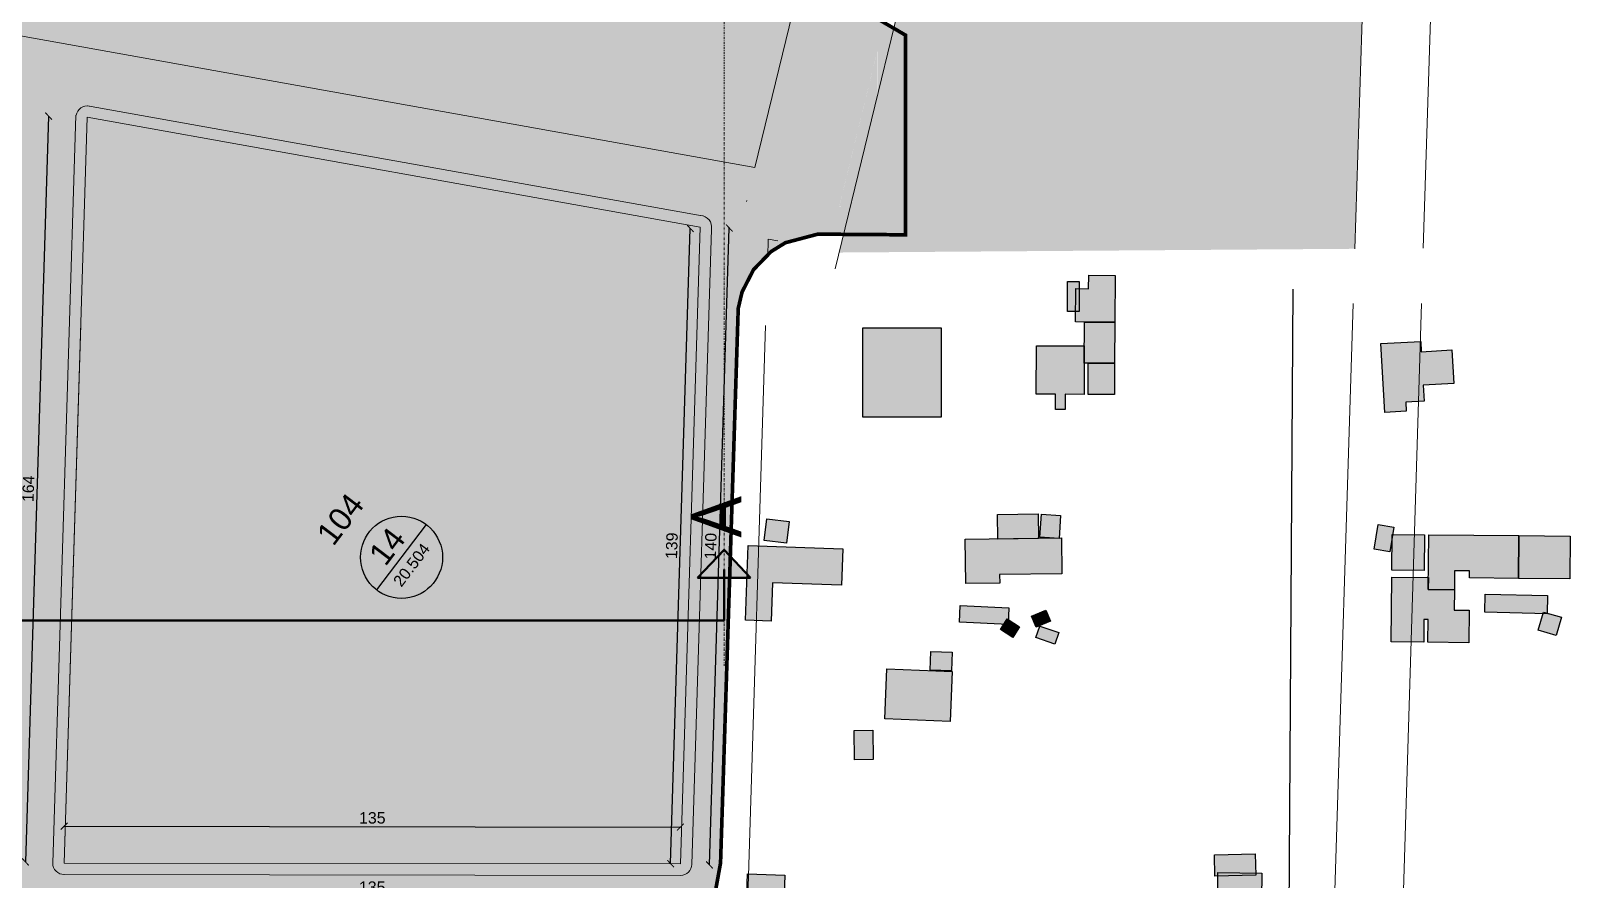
# Model space of a CAD drawing. Header units: millimetres. Extents: x -71 to 10084, y -63 to 6230.
# Drawn here: x 9614.3 to 9952, y 2913.6 to 3099.7 of the extents above; entities that cross this region are included whole.
import ezdxf
from ezdxf.enums import TextEntityAlignment as Align

# ---------------------------------------------------------------- set-up
doc = ezdxf.new("R2010")
doc.units = ezdxf.units.MM
doc.linetypes.add('TRAZO_Y_PUNTO', pattern=[1, 0.5, -0.25, 0, -0.25])
for name, color, linetype, lineweight, true_color in [('00.PROPUESTAS EDIFICACION', 251, 'Continuous', 5, 0x575757), ('000.TEJIDO', 214, 'Continuous', 5, 0xac029b), ('0000VEREDAS', 252, 'Continuous', 5, 0xa58d95), ('000CUADRAS', 251, 'Continuous', 5, 0x575757), ('00CALLES PROPUESTAS SECUNDARIAS', 18, 'Continuous', 30, 0x000000), ('COTAS', 154, 'Continuous', 5, 0x004f9e), ('SIMB CORTE', 18, 'Continuous', 50, 0x000000)]:
    doc.layers.add(name, color=color, linetype=linetype, lineweight=lineweight, true_color=true_color)
for name, color, linetype, lineweight in [('5 Claves calificaciones', 22, 'Continuous', 25), ('6 Cotas parcelación', 75, 'Continuous', 18), ('MEDIANERA', 30, 'TRAZO_Y_PUNTO', 20)]:
    doc.layers.add(name, color=color, linetype=linetype, lineweight=lineweight)
for name, color, linetype in [('Edificaciones Pilar', 50, 'Continuous'), ('LT-AMBITO', 1, 'Continuous'), ('LT-SIST CALZADAS', 8, 'Continuous'), ('LT-SIST EQUIPAMIENTO', 5, 'Continuous'), ('LT-SIST EV PUBLICO', 3, 'Continuous'), ('LT-SIST VEREDAS', 9, 'Continuous')]:
    doc.layers.add(name, color=color, linetype=linetype)
doc.styles.add('Arial', font='arial.ttf')
doc.styles.add('LOCALES', font='@Yu Gothic.ttf', dxfattribs={"height": 2})
doc.dimstyles.new('1000', dxfattribs={"dimtxt": 2.5, "dimasz": 1.5, "dimexe": 1.25, "dimexo": 0.625, "dimtad": 1, "dimdec": 0, "dimtxsty": 'Arial', "dimblk": 'ARCHTICK', "dimcen": 2.5, "dimse1": 1, "dimse2": 1, "dimazin": 3, "dimtfac": 1, "dimtdec": 0, "dimtmove": 2, "dimatfit": 3})

# ---------------------------------------------------------------- blocks, each defined once
blk = doc.blocks.new('_ArchTick')
at = {"color": 0, "linetype": 'ByBlock', "const_width": 0.15}
blk.add_lwpolyline([(-0.5, -0.5), (0.5, 0.5)], dxfattribs=at)
blk = doc.blocks.new('*D225')
at = {"layer": 'COTAS', "color": 0, "linetype": 'Continuous', "lineweight": -2, "transparency": 16777216}
blk.add_line((9618.22, 3080.99), (9613.14, 2917.4), dxfattribs=at)
at = {"layer": 'COTAS', "color": 0, "linetype": 'Continuous', "lineweight": -2, "transparency": 16777216, "xscale": 1.5, "yscale": 1.5, "zscale": 1.5}
for p, rotation in [((9618.22, 3080.99), 88.21826318343248), ((9613.14, 2917.4), -91.78173681656762)]:
    blk.add_blockref('_ArchTick', p, dxfattribs=dict(at, rotation=rotation))
at = {"layer": 'COTAS', "color": 0, "linetype": 'Continuous', "transparency": 16777216, "insert": (9613.78, 2999.25), "char_height": 2.5, "attachment_point": 5, "rotation": 88.2183, "style": 'Arial'}
blk.add_mtext('164', dxfattribs=at)
blk = doc.blocks.new('*D226')
at = {"layer": 'COTAS', "color": 0, "linetype": 'Continuous', "lineweight": -2, "transparency": 16777216}
blk.add_line((9763.2, 2916.75), (9767.55, 3056.45), dxfattribs=at)
at = {"layer": 'COTAS', "color": 0, "linetype": 'Continuous', "lineweight": -2, "transparency": 16777216, "xscale": 1.5, "yscale": 1.5, "zscale": 1.5}
for p, rotation in [((9767.55, 3056.45), 88.21826318322985), ((9763.2, 2916.75), -91.7817368167702)]:
    blk.add_blockref('_ArchTick', p, dxfattribs=dict(at, rotation=rotation))
at = {"layer": 'COTAS', "color": 0, "linetype": 'Continuous', "transparency": 16777216, "insert": (9763.47, 2986.66), "char_height": 2.5, "attachment_point": 5, "rotation": 88.2183, "style": 'Arial'}
blk.add_mtext('140', dxfattribs=at)
blk = doc.blocks.new('*D227')
at = {"layer": 'COTAS', "color": 0, "linetype": 'Continuous', "lineweight": -2, "transparency": 16777216}
blk.add_line((9621.61, 2910.05), (9756.82, 2909.87), dxfattribs=at)
at = {"layer": 'COTAS', "color": 0, "linetype": 'Continuous', "lineweight": -2, "transparency": 16777216, "xscale": 1.5, "yscale": 1.5, "zscale": 1.5}
for p, rotation in [((9621.61, 2910.05), 179.9220765358526), ((9756.82, 2909.87), -0.07792346414736714)]:
    blk.add_blockref('_ArchTick', p, dxfattribs=dict(at, rotation=rotation))
at = {"layer": 'COTAS', "color": 0, "linetype": 'Continuous', "transparency": 16777216, "insert": (9689.22, 2911.86), "char_height": 2.5, "attachment_point": 5, "rotation": 359.9221, "style": 'Arial'}
blk.add_mtext('135', dxfattribs=at)
blk = doc.blocks.new('10X50')
at = {"layer": '000.TEJIDO', "linetype": 'Continuous', "transparency": 33554687}
h = blk.add_hatch(color=256, dxfattribs=at)
h.dxf.hatch_style = 1
h.paths.add_polyline_path([(42.06, 27.04), (33.95, 39.65), (-6.43, 13.7), (1.68, 1.08)])
at = {"layer": '000.TEJIDO', "linetype": 'Continuous'}
blk.add_lwpolyline([(-6.43, 13.7), (1.68, 1.08), (42.06, 27.04), (33.95, 39.65)], close=True, dxfattribs=at)
at = {"linetype": 'Continuous', "insert": (2.82, 17.18), "char_height": 9.8139, "width": 88.9442, "attachment_point": 1, "rotation": 33.1352, "style": 'LOCALES'}
blk.add_mtext('{\\C256;\\c0;3 P}', dxfattribs=at)
blk = doc.blocks.new('*D264')
at = {"layer": '6 Cotas parcelación', "color": 0, "linetype": 'Continuous', "lineweight": -2, "transparency": 16777216}
blk.add_line((9754.68, 2917.02), (9759.01, 3056.34), dxfattribs=at)
at = {"layer": '6 Cotas parcelación', "color": 0, "linetype": 'Continuous', "lineweight": -2, "transparency": 16777216, "xscale": 1.5, "yscale": 1.5, "zscale": 1.5}
for p, rotation in [((9759.01, 3056.34), 88.21826318341914), ((9754.68, 2917.02), -91.7817368165809)]:
    blk.add_blockref('_ArchTick', p, dxfattribs=dict(at, rotation=rotation))
at = {"layer": '6 Cotas parcelación', "color": 0, "linetype": 'Continuous', "transparency": 16777216, "insert": (9754.95, 2986.74), "char_height": 2.5, "attachment_point": 5, "rotation": 88.2183, "style": 'Arial'}
blk.add_mtext('139', dxfattribs=at)
blk = doc.blocks.new('*D265')
at = {"layer": '6 Cotas parcelación', "color": 0, "linetype": 'Continuous', "lineweight": -2, "transparency": 16777216}
blk.add_line((9621.64, 2925.24), (9756.85, 2925.05), dxfattribs=at)
at = {"layer": '6 Cotas parcelación', "color": 0, "linetype": 'Continuous', "lineweight": -2, "transparency": 16777216, "xscale": 1.5, "yscale": 1.5, "zscale": 1.5}
for p, rotation in [((9621.64, 2925.24), 179.9220765358526), ((9756.85, 2925.05), -0.07792346414736714)]:
    blk.add_blockref('_ArchTick', p, dxfattribs=dict(at, rotation=rotation))
at = {"layer": '6 Cotas parcelación', "color": 0, "linetype": 'Continuous', "transparency": 16777216, "insert": (9689.24, 2927.05), "char_height": 2.5, "attachment_point": 5, "rotation": 359.9221, "style": 'Arial'}
blk.add_mtext('135', dxfattribs=at)

msp = doc.modelspace()

# ---------------------------------------------------------------- hatches: boundary and pattern name
at = {"layer": '00.PROPUESTAS EDIFICACION', "linetype": 'Continuous', "true_color": 0x136734, "transparency": 33554472}
h = msp.add_hatch(color=116, dxfattribs=at)
h.dxf.hatch_style = 1
h.paths.add_polyline_path([(9773.15, 3069.69), (9796.23, 3164), (9242.47, 3164.76)])
at = {"layer": 'COTAS', "linetype": 'Continuous', "true_color": 0x136734, "transparency": 33554472}
h = msp.add_hatch(color=116, dxfattribs=at)
h.dxf.hatch_style = 1
h.paths.add_polyline_path([(9816.82, 3153.98), (9791.63, 3051.06), (9904.81, 3051.88), (9907.99, 3153.85)])
at = {"layer": 'COTAS', "linetype": 'Continuous', "true_color": 0x22346e, "transparency": 33554472}
h = msp.add_hatch(color=159, dxfattribs=at)
h.dxf.hatch_style = 1
h.paths.add_polyline_path([(9761.18, 3056.65), (9626.71, 3080.72), (9621.62, 2917.13), (9756.83, 2916.95)])
at = {"layer": 'Edificaciones Pilar', "transparency": 33554559}
for points in [[(9844.33, 3044.68), (9844.33, 3038.13), (9841.76, 3038.13), (9841.75, 3044.68), (9844.33, 3044.68)], [(9852.18, 3046.04), (9852.13, 3035.78), (9843.52, 3035.83), (9843.56, 3043.14), (9846.4, 3043.12), (9846.41, 3046.07), (9852.18, 3046.04)], [(9814.04, 3034.57), (9814.05, 3014.92), (9796.85, 3014.92), (9796.84, 3034.56), (9814.04, 3034.57)], [(9852.13, 3035.78), (9852.08, 3026.79), (9845.42, 3026.83), (9845.47, 3035.82), (9852.13, 3035.78)], [(9841.22, 3016.6), (9839.11, 3016.61), (9839.13, 3019.97), (9834.9, 3019.99), (9834.96, 3030.63), (9845.44, 3030.57), (9845.38, 3019.93), (9841.24, 3019.96), (9841.22, 3016.6)], [(9919.37, 3029.31), (9926.07, 3029.69), (9926.49, 3022.32), (9919.79, 3021.94), (9919.98, 3018.44), (9915.95, 3018.21), (9916.06, 3016.23), (9911.35, 3015.97), (9910.5, 3031.08), (9919.24, 3031.58), (9919.37, 3029.31)], [(9852.08, 3026.79), (9852.04, 3019.9), (9846.27, 3019.93), (9846.31, 3026.82), (9852.08, 3026.79)], [(9780.67, 2992.1), (9780.12, 2987.31), (9775.24, 2987.87), (9775.8, 2992.67), (9780.67, 2992.1)], [(9835.34, 2993.76), (9835.42, 2988.34), (9826.45, 2988.21), (9826.37, 2993.63), (9835.34, 2993.76)], [(9840.25, 2993.41), (9839.92, 2988.36), (9835.71, 2988.63), (9836.03, 2993.68), (9840.25, 2993.41)], [(9913.32, 2990.84), (9912.46, 2985.44), (9909.07, 2985.98), (9909.93, 2991.38), (9913.32, 2990.84)], [(9920.11, 2989.16), (9920.04, 2981.3), (9912.93, 2981.36), (9913, 2989.22), (9920.11, 2989.16)], [(9940.81, 2988.97), (9940.72, 2979.6), (9929.96, 2979.7), (9929.97, 2981.21), (9926.69, 2981.24), (9926.65, 2977.1), (9920.91, 2977.15), (9921.02, 2989.15), (9940.81, 2988.97)], [(9952.05, 2988.86), (9951.96, 2979.5), (9940.72, 2979.6), (9940.81, 2988.97), (9952.05, 2988.86)], [(9771.69, 2986.8), (9792.46, 2986.08), (9792.18, 2978.08), (9777.02, 2978.61), (9776.73, 2970.22), (9771.12, 2970.42), (9771.69, 2986.8)], [(9819.3, 2988.17), (9840.44, 2988.47), (9840.55, 2980.6), (9826.87, 2980.41), (9826.89, 2978.55), (9819.44, 2978.45), (9819.3, 2988.17)], [(9929.89, 2972.61), (9929.83, 2965.48), (9920.81, 2965.57), (9920.85, 2970.57), (9919.94, 2970.57), (9919.9, 2965.57), (9912.78, 2965.64), (9912.91, 2979.85), (9920.94, 2979.78), (9920.91, 2977.15), (9926.65, 2977.1), (9926.61, 2972.64), (9929.89, 2972.61)], [(9933.41, 2976.15), (9947.08, 2975.8), (9946.98, 2971.81), (9933.31, 2972.16), (9933.41, 2976.15)], [(9818.23, 2973.61), (9828.9, 2973.15), (9828.74, 2969.49), (9818.07, 2969.96), (9818.23, 2973.61)], [(9837.04, 2972.62), (9838.06, 2970.22), (9834.88, 2968.87), (9833.86, 2971.27), (9837.04, 2972.62)], [(9950.15, 2971.05), (9949, 2967.06), (9945.02, 2968.2), (9946.17, 2972.19), (9950.15, 2971.05)], [(9831.26, 2968.97), (9829.79, 2966.63), (9827.05, 2968.35), (9828.52, 2970.69), (9831.26, 2968.97)], [(9835.69, 2969.12), (9839.83, 2967.71), (9838.96, 2965.19), (9834.83, 2966.6), (9835.69, 2969.12)], [(9816.47, 2963.44), (9816.34, 2959.32), (9811.66, 2959.46), (9811.79, 2963.58), (9816.47, 2963.44)], [(9816.46, 2959.15), (9816.03, 2948.23), (9801.68, 2948.81), (9802.11, 2959.72), (9816.46, 2959.15)], [(9799.04, 2946.27), (9799.13, 2939.83), (9795.01, 2939.77), (9794.92, 2946.21), (9799.04, 2946.27)], [(9882.93, 2919.16), (9883.04, 2914.47), (9874.1, 2914.26), (9874, 2918.96), (9882.93, 2919.16)], [(9779.74, 2914.52), (9779.53, 2908), (9771.37, 2908.25), (9771.57, 2914.78), (9779.74, 2914.52)], [(9882.19, 2903.61), (9882.12, 2897.18), (9877.74, 2897.22), (9877.77, 2900.7), (9874.62, 2900.73), (9874.77, 2915.05), (9884.39, 2914.95), (9884.27, 2903.59), (9882.19, 2903.61)]]:
    msp.add_hatch(color=256, dxfattribs=at).paths.add_polyline_path(points, flags=0)
at = {"layer": 'LT-SIST CALZADAS', "transparency": 33554559}
h = msp.add_hatch(color=256, dxfattribs=at)
h.paths.add_polyline_path([(9072.34, 2896.74), (9070.31, 2904.51), (9074.54, 2910.67), (9076.29, 2915.51), (9094.48, 3024.53), (9094.64, 3029.84), (9092.62, 3037.61), (9096.94, 3043.92), (9098.69, 3048.84), (9116.09, 3153.47), (9116.25, 3158.79), (9113.52, 3170.16), (9127.18, 3173.69), (9216.03, 3173.57), (9219.25, 3173.4), (9227.18, 3169.38), (9232.81, 3168.74), (9242.98, 3171.04), (9804.24, 3170.27), (9792.5, 3122.28), (9791.95, 3116.75), (9793, 3111.44), (9795.52, 3106.65), (9799.3, 3102.78), (9806.25, 3098.72), (9806.25, 3054.95), (9786.97, 3055.09), (9779.87, 3053.21), (9776.73, 3051.27), (9772.88, 3047.31), (9770.36, 3042.4), (9769.52, 3038.8), (9765.64, 2917.16), (9764.38, 2910.21), (9765.14, 2901.26), (9761.38, 2793.46), (9618.18, 2793.04), (9611.27, 2794.06), (9602.6, 2793.04), (9485.78, 2793.04), (9476.86, 2794.08), (9469.83, 2793.04), (9343.87, 2793.04), (9334.95, 2794.08), (9327.92, 2793.04), (9203.37, 2793.04), (9196.23, 2794.08), (9187.59, 2793.04), (9056.24, 2793.04), (9057.48, 2803.7), (9072.18, 2891.42)])
h.paths.add_polyline_path([(9346.62, 2905.04), (9346.11, 2905), (9345.63, 2904.87), (9345.19, 2904.64), (9344.79, 2904.33), (9344.47, 2903.95), (9344.23, 2903.51), (9344.08, 2903.04), (9344.03, 2902.52), (9340.9, 2801.8), (9340.95, 2801.28), (9341.09, 2800.81), (9341.63, 2800.02), (9342.42, 2799.48), (9342.89, 2799.34), (9343.4, 2799.29), (9364.4, 2799.29), (9449.3, 2799.29), (9470.3, 2799.29), (9470.8, 2799.34), (9471.27, 2799.48), (9472.07, 2800.02), (9472.6, 2800.81), (9472.75, 2801.28), (9472.8, 2801.8), (9475.93, 2902.29), (9475.89, 2902.79), (9475.76, 2903.27), (9475.25, 2904.08), (9474.47, 2904.64), (9474.01, 2904.8), (9473.5, 2904.86), (9452.43, 2904.89), (9420.93, 2904.94), (9399.03, 2904.97), (9367.53, 2905.01)], flags=16)
h.paths.add_polyline_path([(9201.97, 2799.56), (9202.42, 2799.38), (9202.95, 2799.29), (9255.15, 2799.29), (9276.34, 2799.29), (9307.59, 2799.29), (9328.39, 2799.29), (9328.89, 2799.34), (9329.36, 2799.48), (9330.16, 2800.02), (9330.69, 2800.81), (9330.84, 2801.28), (9330.89, 2801.8), (9334.02, 2902.48), (9333.99, 2902.97), (9333.86, 2903.44), (9333.65, 2903.88), (9333.35, 2904.27), (9332.97, 2904.59), (9332.55, 2904.84), (9332.09, 2904.99), (9331.59, 2905.06), (9311.53, 2905.08), (9281.53, 2905.13), (9261.08, 2905.15), (9231.08, 2905.19), (9210.67, 2905.22), (9210.67, 2905.18), (9210.3, 2905.1), (9209.85, 2904.9), (9209.45, 2904.62), (9209.11, 2904.27), (9208.84, 2903.86), (9208.67, 2903.4), (9208.58, 2902.92), (9200.61, 2801.98), (9200.62, 2801.49), (9200.72, 2801.02), (9200.92, 2800.57), (9201.2, 2800.16), (9201.56, 2799.82)], flags=16)
h.paths.add_polyline_path([(9063.57, 2802.2), (9063.53, 2801.7), (9063.6, 2801.21), (9064, 2800.34), (9064.69, 2799.68), (9065.04, 2799.5), (9064.99, 2799.29), (9188.06, 2799.29), (9188.56, 2799.34), (9189.03, 2799.48), (9189.82, 2800.02), (9190.36, 2800.81), (9190.48, 2801.19), (9190.52, 2801.19), (9198.52, 2902.54), (9198.51, 2903.06), (9198.39, 2903.56), (9198.17, 2904.02), (9197.86, 2904.44), (9197.48, 2904.78), (9197.03, 2905.03), (9196.54, 2905.19), (9196.03, 2905.24), (9082.79, 2905.4), (9082.79, 2905.38), (9082.31, 2905.31), (9081.81, 2905.11), (9081.36, 2904.8), (9080.99, 2904.41), (9080.71, 2903.95), (9080.55, 2903.49), (9077.47, 2903.83), (9077.33, 2902.81), (9080.34, 2902.31)], flags=16)
h.paths.add_polyline_path([(9211.25, 2915.43), (9211.74, 2915.27), (9212.25, 2915.22), (9232.25, 2915.19), (9262.25, 2915.15), (9281.99, 2915.12), (9311.99, 2915.08), (9331.9, 2915.06), (9332.41, 2915.09), (9332.89, 2915.22), (9333.34, 2915.45), (9333.73, 2915.76), (9334.05, 2916.14), (9334.29, 2916.58), (9334.44, 2917.05), (9334.49, 2917.57), (9338.16, 3035.61), (9338.13, 3036.11), (9338, 3036.59), (9337.77, 3037.03), (9337.46, 3037.43), (9337.08, 3037.75), (9336.64, 3037.99), (9336.17, 3038.14), (9335.67, 3038.19), (9278.63, 3038.27), (9221.18, 3038.35), (9221.18, 3038.31), (9220.77, 3038.21), (9220.3, 3037.99), (9219.89, 3037.68), (9219.55, 3037.29), (9219.29, 3036.85), (9219.16, 3036.44), (9219.12, 3036.45), (9209.76, 2917.92), (9209.78, 2917.4), (9209.89, 2916.9), (9210.11, 2916.44), (9210.42, 2916.02), (9210.81, 2915.68)], flags=16)
h.paths.add_polyline_path([(9102.64, 3035.41), (9082.85, 2917.28), (9083.07, 2917.3), (9083.18, 2916.94), (9083.4, 2916.51), (9083.72, 2916.13), (9084.1, 2915.81), (9084.53, 2915.58), (9084.99, 2915.44), (9085.48, 2915.39), (9197.21, 2915.24), (9197.72, 2915.29), (9198.18, 2915.44), (9198.98, 2915.97), (9199.51, 2916.77), (9199.63, 2917.14), (9199.67, 2917.14), (9201.75, 2943.46), (9204.37, 2976.61), (9206.98, 3009.75), (9209.03, 3035.67), (9209.02, 3036.19), (9208.9, 3036.68), (9208.68, 3037.15), (9208.38, 3037.56), (9207.99, 3037.9), (9207.54, 3038.15), (9207.06, 3038.31), (9206.54, 3038.37), (9105.09, 3038.5), (9105.09, 3038.49), (9104.62, 3038.41), (9104.12, 3038.22), (9103.66, 3037.91), (9103.29, 3037.52), (9103.01, 3037.06), (9102.86, 3036.6), (9099.78, 3036.94), (9099.64, 3035.92)], flags=16)
h.paths.add_polyline_path([(9220.46, 3049.89), (9220.69, 3049.46), (9221, 3049.08), (9221.38, 3048.77), (9221.81, 3048.53), (9222.27, 3048.39), (9222.76, 3048.34), (9336.04, 3048.19), (9336.56, 3048.23), (9337.03, 3048.36), (9337.48, 3048.58), (9337.87, 3048.89), (9338.2, 3049.28), (9338.43, 3049.71), (9338.58, 3050.19), (9338.63, 3050.71), (9339.22, 3069.5), (9341.18, 3132.49), (9341.16, 3132.49), (9341.09, 3132.96), (9340.91, 3133.45), (9340.61, 3133.91), (9340.23, 3134.29), (9339.78, 3134.57), (9339.34, 3134.73), (9339.34, 3134.75), (9231.17, 3154.12), (9230.68, 3154.16), (9230.19, 3154.1), (9229.73, 3153.95), (9229.3, 3153.71), (9228.92, 3153.39), (9228.62, 3153.01), (9228.45, 3152.67), (9228.3, 3152.71), (9222.27, 3076.29), (9220.26, 3050.89), (9220.32, 3050.36)], flags=16)
h.paths.add_polyline_path([(9124.62, 3166), (9124.46, 3165.54), (9121.38, 3165.88), (9121.24, 3164.86), (9124.25, 3164.36), (9105.27, 3051.1), (9105.45, 3050.13), (9105.88, 3049.39), (9106.54, 3048.83), (9107.47, 3048.5), (9208.13, 3048.36), (9208.12, 3048.4), (9208.54, 3048.5), (9209, 3048.72), (9209.42, 3049.03), (9209.76, 3049.41), (9210.01, 3049.86), (9210.14, 3050.27), (9210.18, 3050.26), (9214.53, 3106.72), (9218.99, 3164.63), (9218.98, 3165.15), (9218.86, 3165.64), (9218.65, 3166.11), (9218.34, 3166.52), (9217.95, 3166.86), (9217.51, 3167.11), (9217.02, 3167.27), (9216.51, 3167.32), (9126.7, 3167.44), (9126.7, 3167.43), (9126.22, 3167.36), (9125.72, 3167.16), (9125.27, 3166.85), (9124.9, 3166.46)], flags=16)
h.paths.add_polyline_path([(9755.04, 2799.99), (9755.58, 2800.77), (9755.8, 2801.72), (9758.91, 2901.86), (9758.88, 2902.37), (9758.75, 2902.85), (9758.53, 2903.3), (9758.22, 2903.7), (9757.84, 2904.03), (9757.4, 2904.28), (9756.92, 2904.43), (9756.42, 2904.48), (9733.92, 2904.51), (9700.17, 2904.56), (9677.46, 2904.59), (9643.71, 2904.63), (9621.3, 2904.66), (9620.78, 2904.63), (9620.3, 2904.49), (9619.86, 2904.27), (9619.46, 2903.96), (9619.14, 2903.58), (9618.9, 2903.14), (9618.75, 2902.67), (9618.7, 2902.17), (9615.63, 2801.88), (9615.66, 2801.32), (9615.82, 2800.78), (9616.08, 2800.3), (9616.46, 2799.88), (9616.92, 2799.56), (9617.43, 2799.35), (9617.78, 2799.29), (9674.33, 2799.29), (9697.05, 2799.29), (9730.8, 2799.29), (9753.3, 2799.29), (9754.25, 2799.48)], flags=16)
h.paths.add_polyline_path([(9488.53, 2904.84), (9488.01, 2904.81), (9487.53, 2904.68), (9487.09, 2904.45), (9486.69, 2904.14), (9486.37, 2903.76), (9486.13, 2903.32), (9485.98, 2902.85), (9485.93, 2902.33), (9482.8, 2801.8), (9482.86, 2801.28), (9483, 2800.81), (9483.54, 2800.02), (9484.33, 2799.48), (9484.8, 2799.34), (9485.31, 2799.29), (9583.57, 2799.29), (9603.07, 2799.29), (9603.58, 2799.34), (9604.05, 2799.48), (9604.84, 2800.02), (9605.38, 2800.81), (9605.52, 2801.28), (9605.58, 2801.8), (9608.7, 2902.11), (9608.66, 2902.61), (9608.53, 2903.09), (9608.3, 2903.53), (9607.99, 2903.92), (9607.61, 2904.25), (9607.17, 2904.48), (9606.7, 2904.63), (9606.2, 2904.68), (9586.7, 2904.71), (9557.45, 2904.75), (9537.19, 2904.78), (9507.94, 2904.82)], flags=16)
h.paths.add_polyline_path([(9348.17, 3035.66), (9344.5, 2917.54), (9344.68, 2916.58), (9345.2, 2915.8), (9345.97, 2915.26), (9346.92, 2915.04), (9367.99, 2915.01), (9399.49, 2914.96), (9421.39, 2914.93), (9452.89, 2914.89), (9473.8, 2914.86), (9474.32, 2914.9), (9474.79, 2915.03), (9475.24, 2915.26), (9475.63, 2915.57), (9475.96, 2915.95), (9476.19, 2916.39), (9476.34, 2916.86), (9476.39, 2917.38), (9480.07, 3035.42), (9480.03, 3035.92), (9479.9, 3036.4), (9479.68, 3036.84), (9479.36, 3037.24), (9478.98, 3037.56), (9478.54, 3037.8), (9478.07, 3037.95), (9477.57, 3038), (9456.57, 3038.03), (9425.07, 3038.07), (9403.18, 3038.1), (9371.68, 3038.14), (9350.77, 3038.17), (9350.25, 3038.13), (9349.77, 3038), (9349.33, 3037.78), (9348.93, 3037.47), (9348.61, 3037.08), (9348.37, 3036.65), (9348.22, 3036.17)], flags=16)
h.paths.add_polyline_path([(9619.36, 2916.21), (9619.59, 2915.78), (9619.9, 2915.4), (9620.28, 2915.08), (9620.71, 2914.85), (9621.18, 2914.71), (9621.67, 2914.66), (9756.92, 2914.48), (9757.86, 2914.68), (9758.63, 2915.2), (9759.16, 2915.96), (9759.38, 2916.9), (9763.69, 3055.63), (9766.76, 3055.53), (9766.81, 3056.62), (9763.71, 3056.83), (9763.65, 3057.3), (9763.46, 3057.8), (9763.17, 3058.25), (9762.79, 3058.63), (9762.34, 3058.92), (9761.9, 3059.08), (9761.9, 3059.09), (9627.2, 3083.21), (9626.71, 3083.25), (9626.22, 3083.19), (9625.76, 3083.04), (9625.33, 3082.8), (9624.96, 3082.48), (9624.65, 3082.1), (9624.48, 3081.76), (9624.29, 3081.82), (9619.17, 2917.17), (9619.22, 2916.68)], flags=16)
h.paths.add_polyline_path([(9492.92, 3106.12), (9492.61, 3105.74), (9492.44, 3105.4), (9492.25, 3105.46), (9491.44, 3079.32), (9490.44, 3047.33), (9489.45, 3015.35), (9488.45, 2983.36), (9487.46, 2951.38), (9486.4, 2917.35), (9486.59, 2916.39), (9487.1, 2915.6), (9487.87, 2915.06), (9488.83, 2914.84), (9606.57, 2914.68), (9607.09, 2914.72), (9607.56, 2914.85), (9608.01, 2915.08), (9608.4, 2915.39), (9608.73, 2915.77), (9608.96, 2916.21), (9609.11, 2916.68), (9609.16, 2917.2), (9614.34, 3083.58), (9614.32, 3083.58), (9614.26, 3084.05), (9614.07, 3084.55), (9613.78, 3085), (9613.39, 3085.38), (9612.94, 3085.66), (9612.5, 3085.83), (9612.51, 3085.84), (9495.16, 3106.85), (9494.67, 3106.89), (9494.18, 3106.83), (9493.72, 3106.68), (9493.29, 3106.44)], flags=16)
h.paths.add_polyline_path([(9351.79, 3131.39), (9351.49, 3131.01), (9351.32, 3130.67), (9351.13, 3130.73), (9348.64, 3050.69), (9348.82, 3049.73), (9349.34, 3048.94), (9350.11, 3048.39), (9351.07, 3048.17), (9373.13, 3048.14), (9395.13, 3048.11), (9417.13, 3048.08), (9477.94, 3048), (9478.46, 3048.03), (9478.94, 3048.16), (9479.38, 3048.39), (9479.77, 3048.7), (9480.1, 3049.09), (9480.34, 3049.52), (9480.48, 3050), (9480.54, 3050.51), (9482.3, 3107.22), (9482.28, 3107.22), (9482.22, 3107.69), (9482.03, 3108.19), (9481.74, 3108.64), (9481.35, 3109.02), (9480.9, 3109.3), (9480.46, 3109.47), (9480.47, 3109.48), (9354.04, 3132.12), (9353.55, 3132.16), (9353.06, 3132.1), (9352.6, 3131.95), (9352.17, 3131.71)], flags=16)
h.paths.add_polyline_path([(9800.01, 3095.1), (9800.01, 3095.1), (9800.01, 3095.1), (9800.01, 3095.1), (9800.01, 3095.1), (9800.01, 3095.1), (9800.01, 3095.11), (9800.01, 3095.11), (9800.01, 3095.11), (9800.01, 3095.11), (9800.01, 3095.11), (9800, 3095.11), (9800, 3095.11), (9800, 3095.11), (9800, 3095.11), (9800, 3095.11), (9800, 3095.11), (9800, 3095.11), (9800, 3095.11), (9800, 3095.11), (9800, 3095.11), (9800, 3095.11), (9799.99, 3095.11), (9799.99, 3095.11), (9799.99, 3095.11), (9799.99, 3095.11), (9799.99, 3095.11), (9799.99, 3095.1), (9799.99, 3095.1), (9799.99, 3095.1), (9799.99, 3095.1), (9791.67, 3061.1), (9791.67, 3061.09), (9791.67, 3061.09), (9791.67, 3061.09), (9791.67, 3061.09), (9791.67, 3061.09), (9791.67, 3061.09), (9791.67, 3061.09), (9791.67, 3061.09), (9791.67, 3061.09), (9791.67, 3061.09), (9791.67, 3061.09), (9791.67, 3061.09), (9791.67, 3061.08), (9791.67, 3061.08), (9791.67, 3061.08), (9791.68, 3061.08), (9791.68, 3061.08), (9791.68, 3061.08), (9791.68, 3061.08), (9800, 3061.14), (9800, 3061.14), (9800, 3061.14), (9800, 3061.14), (9800, 3061.14), (9800, 3061.14), (9800.01, 3061.14), (9800.01, 3061.15), (9800.01, 3061.15), (9800.01, 3061.15), (9800.01, 3061.15), (9800.01, 3061.15), (9800.01, 3061.15), (9800.01, 3061.15), (9800.01, 3061.15), (9800.01, 3061.15), (9800.01, 3061.15)], flags=16)
h.paths.add_polyline_path([(9796.29, 3164.03), (9796.29, 3164.03), (9796.29, 3164.03), (9796.29, 3164.03), (9796.29, 3164.04), (9796.29, 3164.04), (9796.29, 3164.04), (9796.29, 3164.04), (9796.29, 3164.04), (9796.29, 3164.04), (9796.29, 3164.04), (9796.29, 3164.04), (9796.29, 3164.04), (9796.28, 3164.04), (9796.28, 3164.04), (9796.28, 3164.04), (9796.28, 3164.04), (9796.28, 3164.04), (9796.28, 3164.04), (9242.51, 3164.8), (9242.51, 3164.8), (9242.51, 3164.8), (9242.51, 3164.8), (9242.51, 3164.8), (9242.51, 3164.8), (9242.51, 3164.8), (9242.51, 3164.79), (9242.51, 3164.79), (9242.51, 3164.79), (9242.5, 3164.79), (9242.5, 3164.79), (9242.5, 3164.79), (9242.5, 3164.79), (9242.5, 3164.79), (9242.5, 3164.79), (9242.5, 3164.79), (9242.5, 3164.79), (9242.5, 3164.79), (9242.5, 3164.78), (9242.5, 3164.78), (9242.5, 3164.78), (9242.5, 3164.78), (9242.51, 3164.78), (9242.51, 3164.78), (9242.51, 3164.78), (9242.51, 3164.78), (9242.51, 3164.78), (9242.51, 3164.78), (9242.51, 3164.78), (9242.51, 3164.78), (9773.2, 3069.71), (9773.2, 3069.71), (9773.2, 3069.71), (9773.2, 3069.71), (9773.2, 3069.71), (9773.2, 3069.71), (9773.2, 3069.72), (9773.2, 3069.72), (9773.21, 3069.72), (9773.21, 3069.72), (9773.21, 3069.72), (9773.21, 3069.72), (9773.21, 3069.72), (9773.21, 3069.72), (9773.21, 3069.72), (9773.21, 3069.72)], flags=16)
at = {"layer": 'LT-SIST EQUIPAMIENTO', "transparency": 33554559}
msp.add_hatch(color=256, dxfattribs=at).paths.add_polyline_path([(9621.67, 2917.16), (9625.34, 3035.3), (9626.76, 3080.75), (9761.23, 3056.68), (9756.88, 2916.98)])
at = {"layer": 'LT-SIST EV PUBLICO', "transparency": 33554559}
for points in [[(9773.2, 3069.72), (9242.51, 3164.79), (9796.28, 3164.03)], [(9800, 3061.15), (9791.68, 3061.09), (9800, 3095.1)]]:
    msp.add_hatch(color=256, dxfattribs=at).paths.add_polyline_path(points)
at = {"layer": 'LT-SIST VEREDAS', "transparency": 33554559}
h = msp.add_hatch(color=256, dxfattribs=at)
h.paths.add_polyline_path([(9494.67, 3106.89), (9495.16, 3106.85), (9612.51, 3085.84), (9612.5, 3085.83), (9612.94, 3085.66), (9613.39, 3085.38), (9613.78, 3085), (9614.07, 3084.55), (9614.26, 3084.05), (9614.32, 3083.58), (9614.34, 3083.58), (9609.16, 2917.2), (9609.11, 2916.68), (9608.96, 2916.21), (9608.73, 2915.77), (9608.4, 2915.39), (9608.01, 2915.08), (9607.56, 2914.85), (9607.09, 2914.72), (9606.57, 2914.68), (9488.83, 2914.84), (9487.87, 2915.06), (9487.1, 2915.6), (9486.59, 2916.39), (9486.4, 2917.35), (9487.46, 2951.38), (9488.45, 2983.36), (9489.45, 3015.35), (9490.44, 3047.33), (9491.44, 3079.32), (9492.25, 3105.46), (9492.44, 3105.4), (9492.61, 3105.74), (9492.92, 3106.12), (9493.29, 3106.44), (9493.72, 3106.68), (9494.18, 3106.83)])
h.paths.add_polyline_path([(9491.95, 3015.27), (9490.95, 2983.28), (9489.96, 2951.3), (9488.9, 2917.34), (9606.66, 2917.18), (9611.83, 3083.42), (9494.72, 3104.39), (9493.94, 3079.24), (9492.94, 3047.25)], flags=16)
h = msp.add_hatch(color=256, dxfattribs=at)
h.paths.add_polyline_path([(9624.48, 3081.76), (9624.65, 3082.1), (9624.96, 3082.48), (9625.33, 3082.8), (9625.76, 3083.04), (9626.22, 3083.19), (9626.71, 3083.25), (9627.2, 3083.21), (9761.9, 3059.09), (9761.9, 3059.08), (9762.34, 3058.92), (9762.79, 3058.63), (9763.17, 3058.25), (9763.46, 3057.8), (9763.65, 3057.3), (9763.71, 3056.83), (9766.81, 3056.62), (9766.76, 3055.53), (9763.69, 3055.63), (9759.38, 2916.9), (9759.16, 2915.96), (9758.63, 2915.2), (9757.86, 2914.68), (9756.92, 2914.48), (9621.67, 2914.66), (9621.18, 2914.71), (9620.71, 2914.85), (9620.28, 2915.08), (9619.9, 2915.4), (9619.59, 2915.78), (9619.36, 2916.21), (9619.22, 2916.68), (9619.17, 2917.17), (9624.29, 3081.82)])
h.paths.add_polyline_path([(9626.76, 3080.75), (9625.34, 3035.3), (9621.67, 2917.16), (9756.88, 2916.98), (9761.23, 3056.68)], flags=16)
at = {"layer": 'SIMB CORTE', "transparency": 33554687}
h = msp.add_hatch(color=256, dxfattribs=at)
h.dxf.hatch_style = 1
h.paths.add_polyline_path([(9760.55, 2979.69), (9766.4, 2979.69), (9766.4, 2985.85)])
h = msp.add_hatch(color=256, dxfattribs=at)
h.dxf.hatch_style = 1
h.paths.add_polyline_path([(9772.24, 2979.69), (9766.4, 2979.69), (9766.4, 2985.85)])

# ---------------------------------------------------------------- linework, layer by layer
at = {"layer": '00.PROPUESTAS EDIFICACION', "linetype": 'Continuous'}
for p, q in [((9242.47, 3164.76), (9773.15, 3069.69)), ((9773.15, 3069.69), (9796.43, 3164.79)), ((9790.75, 3047.46), (9816.82, 3153.98)), ((9904.81, 3051.88), (9907.99, 3153.85)), ((9919.82, 3051.99), (9922.99, 3153.83)), ((9771.33, 3062.22), (9771.38, 3062.44)), ((9775.98, 3050.06), (9776.1, 3053.97)), ((9776.1, 3053.97), (9778.22, 3053.59)), ((9896.58, 2787.19), (9904.44, 3039.89)), ((9911.57, 2786.72), (9919.45, 3039.87)), ((9771.61, 2909.63), (9775.52, 3035.06))]:
    msp.add_line(p, q, dxfattribs=at)
at = {"layer": '0000VEREDAS', "linetype": 'Continuous'}
for p, q in [((9619.12, 2917.14), (9624.23, 3081.17)), ((9626.79, 3083.25), (9761.62, 3059.11)), ((9759.33, 2916.87), (9763.67, 3056.2)), ((9621.55, 2914.63), (9756.88, 2914.45))]:
    msp.add_line(p, q, dxfattribs=at)
for centre, start, end in [((9626.71, 3080.72), 79.8482, 169.849), ((9761.18, 3056.65), 349.849, 88.2183), ((9621.62, 2917.13), 179.9221, 269.9248), ((9756.83, 2916.95), 270.982, 358.2086)]:
    msp.add_arc(centre, 2.5, start, end, dxfattribs=at)
at = {"layer": '000CUADRAS', "linetype": 'Continuous'}
for p, q in [((9621.62, 2917.13), (9626.71, 3080.72)), ((9626.71, 3080.72), (9761.18, 3056.65)), ((9756.83, 2916.95), (9761.18, 3056.65)), ((9621.62, 2917.13), (9625.3, 3035.27)), ((9621.62, 2917.13), (9756.83, 2916.95))]:
    msp.add_line(p, q, dxfattribs=at)
at = {"layer": '00CALLES PROPUESTAS SECUNDARIAS', "linetype": 'Continuous'}
msp.add_line((9889.67, 2784.69), (9891.24, 3043.03), dxfattribs=at)
at = {"layer": '5 Claves calificaciones'}
msp.add_lwpolyline([(9690.21, 2977.05), (9701.1, 2991.38)], dxfattribs=at)
msp.add_circle((9695.65, 2984.21), 9, dxfattribs=at)
at = {"layer": 'Edificaciones Pilar', "linetype": 'Continuous', "flags": 128}
for points in [[(9844.33, 3044.68), (9844.33, 3038.13), (9841.76, 3038.13), (9841.75, 3044.68), (9844.33, 3044.68)], [(9852.18, 3046.04), (9852.13, 3035.78), (9843.52, 3035.83), (9843.56, 3043.14), (9846.4, 3043.12), (9846.41, 3046.07), (9852.18, 3046.04)], [(9814.04, 3034.57), (9814.05, 3014.92), (9796.85, 3014.92), (9796.84, 3034.56), (9814.04, 3034.57)], [(9852.13, 3035.78), (9852.08, 3026.79), (9845.42, 3026.83), (9845.47, 3035.82), (9852.13, 3035.78)], [(9841.22, 3016.6), (9839.11, 3016.61), (9839.13, 3019.97), (9834.9, 3019.99), (9834.96, 3030.63), (9845.44, 3030.57), (9845.38, 3019.93), (9841.24, 3019.96), (9841.22, 3016.6)], [(9919.37, 3029.31), (9926.07, 3029.69), (9926.49, 3022.32), (9919.79, 3021.94), (9919.98, 3018.44), (9915.95, 3018.21), (9916.06, 3016.23), (9911.35, 3015.97), (9910.5, 3031.08), (9919.24, 3031.58), (9919.37, 3029.31)], [(9852.08, 3026.79), (9852.04, 3019.9), (9846.27, 3019.93), (9846.31, 3026.82), (9852.08, 3026.79)], [(9780.67, 2992.1), (9780.12, 2987.31), (9775.24, 2987.87), (9775.8, 2992.67), (9780.67, 2992.1)], [(9835.34, 2993.76), (9835.42, 2988.34), (9826.45, 2988.21), (9826.37, 2993.63), (9835.34, 2993.76)], [(9840.25, 2993.41), (9839.92, 2988.36), (9835.71, 2988.63), (9836.03, 2993.68), (9840.25, 2993.41)], [(9913.32, 2990.84), (9912.46, 2985.44), (9909.07, 2985.98), (9909.93, 2991.38), (9913.32, 2990.84)], [(9920.11, 2989.16), (9920.04, 2981.3), (9912.93, 2981.36), (9913, 2989.22), (9920.11, 2989.16)], [(9940.81, 2988.97), (9940.72, 2979.6), (9929.96, 2979.7), (9929.97, 2981.21), (9926.69, 2981.24), (9926.65, 2977.1), (9920.91, 2977.15), (9921.02, 2989.15), (9940.81, 2988.97)], [(9952.05, 2988.86), (9951.96, 2979.5), (9940.72, 2979.6), (9940.81, 2988.97), (9952.05, 2988.86)], [(9771.69, 2986.8), (9792.46, 2986.08), (9792.18, 2978.08), (9777.02, 2978.61), (9776.73, 2970.22), (9771.12, 2970.42), (9771.69, 2986.8)], [(9819.3, 2988.17), (9840.44, 2988.47), (9840.55, 2980.6), (9826.87, 2980.41), (9826.89, 2978.55), (9819.44, 2978.45), (9819.3, 2988.17)], [(9929.89, 2972.61), (9929.83, 2965.48), (9920.81, 2965.57), (9920.85, 2970.57), (9919.94, 2970.57), (9919.9, 2965.57), (9912.78, 2965.64), (9912.91, 2979.85), (9920.94, 2979.78), (9920.91, 2977.15), (9926.65, 2977.1), (9926.61, 2972.64), (9929.89, 2972.61)], [(9933.41, 2976.15), (9947.08, 2975.8), (9946.98, 2971.81), (9933.31, 2972.16), (9933.41, 2976.15)], [(9818.23, 2973.61), (9828.9, 2973.15), (9828.74, 2969.49), (9818.07, 2969.96), (9818.23, 2973.61)], [(9837.04, 2972.62), (9838.06, 2970.22), (9834.88, 2968.87), (9833.86, 2971.27), (9837.04, 2972.62)], [(9950.15, 2971.05), (9949, 2967.06), (9945.02, 2968.2), (9946.17, 2972.19), (9950.15, 2971.05)], [(9831.26, 2968.97), (9829.79, 2966.63), (9827.05, 2968.35), (9828.52, 2970.69), (9831.26, 2968.97)], [(9835.69, 2969.12), (9839.83, 2967.71), (9838.96, 2965.19), (9834.83, 2966.6), (9835.69, 2969.12)], [(9816.47, 2963.44), (9816.34, 2959.32), (9811.66, 2959.46), (9811.79, 2963.58), (9816.47, 2963.44)], [(9816.46, 2959.15), (9816.03, 2948.23), (9801.68, 2948.81), (9802.11, 2959.72), (9816.46, 2959.15)], [(9799.04, 2946.27), (9799.13, 2939.83), (9795.01, 2939.77), (9794.92, 2946.21), (9799.04, 2946.27)], [(9882.93, 2919.16), (9883.04, 2914.47), (9874.1, 2914.26), (9874, 2918.96), (9882.93, 2919.16)], [(9779.74, 2914.52), (9779.53, 2908), (9771.37, 2908.25), (9771.57, 2914.78), (9779.74, 2914.52)], [(9882.19, 2903.61), (9882.12, 2897.18), (9877.74, 2897.22), (9877.77, 2900.7), (9874.62, 2900.73), (9874.77, 2915.05), (9884.39, 2914.95), (9884.27, 2903.59), (9882.19, 2903.61)]]:
    msp.add_lwpolyline(points, close=True, dxfattribs=at)
at = {"layer": 'LT-AMBITO', "const_width": 0.8}
msp.add_lwpolyline([(9242.98, 3171.04), (9804.24, 3170.27), (9792.5, 3122.28), (9791.95, 3116.75), (9793, 3111.44), (9795.52, 3106.65), (9799.3, 3102.78), (9806.25, 3098.72), (9806.25, 3054.95), (9786.97, 3055.09), (9779.87, 3053.21), (9776.73, 3051.27), (9772.88, 3047.31), (9770.36, 3042.4), (9769.52, 3038.8), (9765.64, 2917.16), (9764.38, 2910.21), (9765.14, 2901.26), (9761.38, 2793.46), (9618.18, 2793.04), (9611.27, 2794.06)], dxfattribs=at)
at = {"layer": 'MEDIANERA'}
msp.add_line((9766.4, 2960.38), (9766.4, 3292.4), dxfattribs=at)
at = {"layer": 'SIMB CORTE'}
for p, q in [((9766.4, 2985.85), (9760.55, 2979.69)), ((9766.4, 2985.85), (9772.24, 2979.69)), ((9760.55, 2979.69), (9766.4, 2979.69)), ((9766.4, 2970.38), (9766.4, 2981.57)), ((9772.24, 2979.69), (9766.4, 2979.69)), ((9101.88, 2970.38), (9746.9, 2970.38)), ((9746.9, 2970.38), (9766.4, 2970.38))]:
    msp.add_line(p, q, dxfattribs=at)

# ---------------------------------------------------------------- block references
at = {"layer": '000.TEJIDO', "linetype": 'Continuous', "rotation": 322.7520690791263}
msp.add_blockref('10X50', (9559.91, 3040.47), dxfattribs=at)

# ---------------------------------------------------------------- texts
at = {"layer": '5 Claves calificaciones', "style": 'Arial'}
for s, p in [('104', (9684.2, 2991.08)), ('14', (9694.46, 2985.12))]:
    msp.add_text(s, height=5, rotation=52.7559, dxfattribs=at).set_placement(p, align=Align.CENTER)
msp.add_text('20.504', height=2.5, rotation=52.7521, dxfattribs=at).set_placement((9696.85, 2983.3), align=Align.TOP_CENTER)
at = {"layer": 'SIMB CORTE', "style": 'LOCALES'}
msp.add_text('A', height=10.88, rotation=90, dxfattribs=at).set_placement((9770.17, 2988.57))

# ---------------------------------------------------------------- dimensions: what is measured, and where the dimension line sits
at = {"layer": '6 Cotas parcelación', "linetype": 'Continuous'}
for p1, p2, distance, picture, middle in [((9759.33, 2916.87), (9763.67, 3056.2), 4.65, '*D264', (9754.95, 2986.74)), ((9621.62, 2917.13), (9756.83, 2916.95), 8.1, '*D265', (9689.24, 2927.05))]:
    dim = msp.add_aligned_dim(p1=p1, p2=p2, distance=distance, dimstyle='1000', dxfattribs=at)
    dim.commit()
    dim.dimension.update_dxf_attribs({"geometry": picture, "text_midpoint": middle})
at = {"layer": 'COTAS', "linetype": 'Continuous'}
for p1, p2, distance, picture, middle in [((9626.71, 3080.72), (9621.62, 2917.13), -8.49, '*D225', (9613.78, 2999.25)), ((9756.83, 2916.95), (9761.18, 3056.65), -6.37, '*D226', (9763.47, 2986.66)), ((9621.62, 2917.13), (9756.83, 2916.95), -7.08, '*D227', (9689.22, 2911.86))]:
    dim = msp.add_aligned_dim(p1=p1, p2=p2, distance=distance, dimstyle='1000', dxfattribs=at)
    dim.commit()
    dim.dimension.update_dxf_attribs({"geometry": picture, "text_midpoint": middle})

doc.saveas('drawing.dxf')
